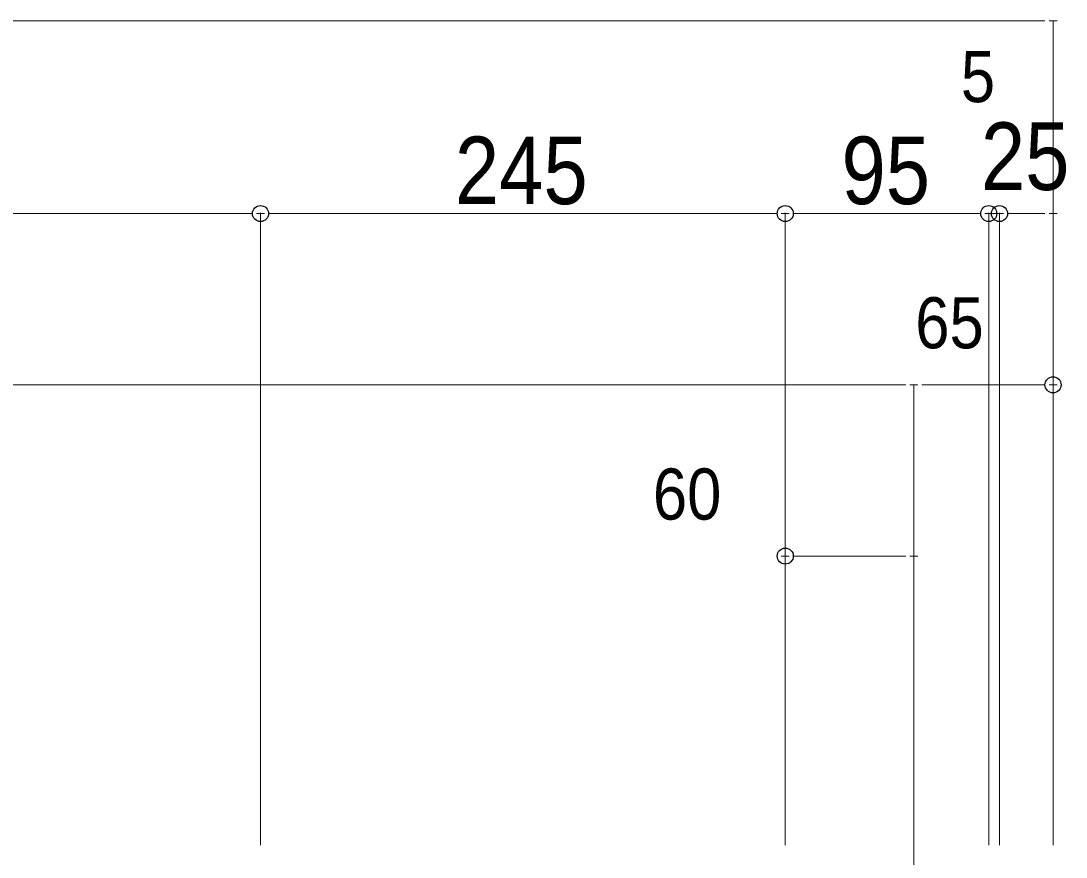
# Model space of a CAD drawing. Units: millimetres, scale not verified. Extents: x -8199 to 8201, y -2963 to 5056.
# Drawn here: x 3349 to 4000, y 4473 to 4993 of the extents above; entities that cross this region are included whole.
import ezdxf
from ezdxf.enums import TextEntityAlignment as Align

# ---------------------------------------------------------------- set-up
doc = ezdxf.new("R2010")
doc.units = ezdxf.units.MM
doc.header["$LTSCALE"] = 20
doc.header["$PDMODE"] = 32
doc.header["$PDSIZE"] = 10
doc.layers.add('0-2_寸法', color=7, linetype='Continuous', lineweight=9)
doc.layers.add('0-3_0', color=7, linetype='Continuous', lineweight=9)
doc.layers.add('0-4_Defpoints', color=7, linetype='Continuous')
doc.styles.add('Osaka', font='')
doc.styles.add('ＭＳ Ｐゴシック', font='')
doc.styles.get('Osaka').set_extended_font_data('Osaka')
doc.styles.get('ＭＳ Ｐゴシック').set_extended_font_data('MS PGothic')

# ---------------------------------------------------------------- blocks, each defined once
blk = doc.blocks.new('_DOT')
at = {"layer": '0-3_0'}
for p, q in [((-10, 0), (-20, 0)), ((-5, 0), (5, 0))]:
    blk.add_line(p, q, dxfattribs=at)

msp = doc.modelspace()

# ---------------------------------------------------------------- linework, layer by layer
at = {"layer": '0-2_寸法'}
for p, q in [((3981.46, 4993.44), (1334.83, 4993.44)), ((3991.48, 4480.11), (3991.48, 4993.44)), ((3488.13, 4873.44), (2974.83, 4873.44)), ((3498.15, 4480.11), (3498.15, 4873.44)), ((3498.15, 4480.11), (3498.15, 4873.44)), ((3814.8, 4873.44), (3508.16, 4873.44)), ((3824.81, 4480.11), (3824.81, 4873.44)), ((3824.81, 4480.11), (3824.81, 4873.44)), ((3941.46, 4873.44), (3834.83, 4873.44)), ((3941.46, 4873.44), (3931.45, 4873.44)), ((3951.48, 4480.11), (3951.48, 4873.44)), ((3951.48, 4480.11), (3951.48, 4873.44)), ((3958.14, 4873.44), (3951.48, 4873.44)), ((3958.14, 4480.11), (3958.14, 4873.44)), ((3958.14, 4480.11), (3958.14, 4873.44)), ((3981.46, 4873.44), (3968.16, 4873.44)), ((3968.16, 4873.44), (3978.17, 4873.44)), ((3991.48, 4480.11), (3991.48, 4873.44)), ((3894.8, 4766.78), (1421.49, 4766.78)), ((3904.81, 4320.11), (3904.81, 4766.78)), ((3904.81, 4320.11), (3904.81, 4766.78)), ((3914.83, 4766.78), (3981.46, 4766.78)), ((3991.48, 4480.11), (3991.48, 4766.78)), ((3824.81, 4480.11), (3824.81, 4660.11)), ((3894.8, 4660.11), (3834.83, 4660.11)), ((3904.81, 4320.11), (3904.81, 4660.11))]:
    msp.add_line(p, q, dxfattribs=at)
at = {"layer": '0-4_Defpoints'}
for p in [(3498.15, 4873.44), (3824.81, 4873.44), (3951.48, 4873.44), (3958.14, 4873.44), (3991.48, 4766.78), (3824.81, 4660.11)]:
    msp.add_point(p, dxfattribs=at)

# ---------------------------------------------------------------- block references
at = {"layer": '0-2_寸法', "xscale": 0.5007446, "yscale": 0.5007446}
for p in [(3991.48, 4993.44), (3498.15, 4873.44), (3824.81, 4873.44), (3951.48, 4873.44), (3951.48, 4873.44), (3991.48, 4873.44), (3904.81, 4766.78), (3991.48, 4766.78), (3904.81, 4660.11)]:
    msp.add_blockref('_DOT', p, dxfattribs=at)
at = {"layer": '0-2_寸法', "xscale": 0.5007446, "yscale": 0.5007446, "rotation": 180}
for p in [(3498.15, 4873.44), (3824.81, 4873.44), (3958.14, 4873.44), (3958.14, 4873.44), (3904.81, 4766.78), (3824.81, 4660.11)]:
    msp.add_blockref('_DOT', p, dxfattribs=at)

# ---------------------------------------------------------------- texts
at = {"layer": '0-2_寸法', "width": 0.9}
for s, height, style, p in [('5', 31.82, 'Osaka', (3934.13, 4933.28)), ('25', 42.08, 'ＭＳ Ｐゴシック', (3946.59, 4875.5)), ('245', 42.08, 'ＭＳ Ｐゴシック', (3619.15, 4866.68)), ('95', 42.08, 'ＭＳ Ｐゴシック', (3859.82, 4866.68)), ('65', 31.82, 'Osaka', (3905.74, 4779.95)), ('60', 31.82, 'Osaka', (3742.41, 4673.28))]:
    msp.add_text(s, height=height, dxfattribs=dict(at, style=style)).set_placement(p, align=Align.BOTTOM_LEFT)

doc.saveas('drawing.dxf')
